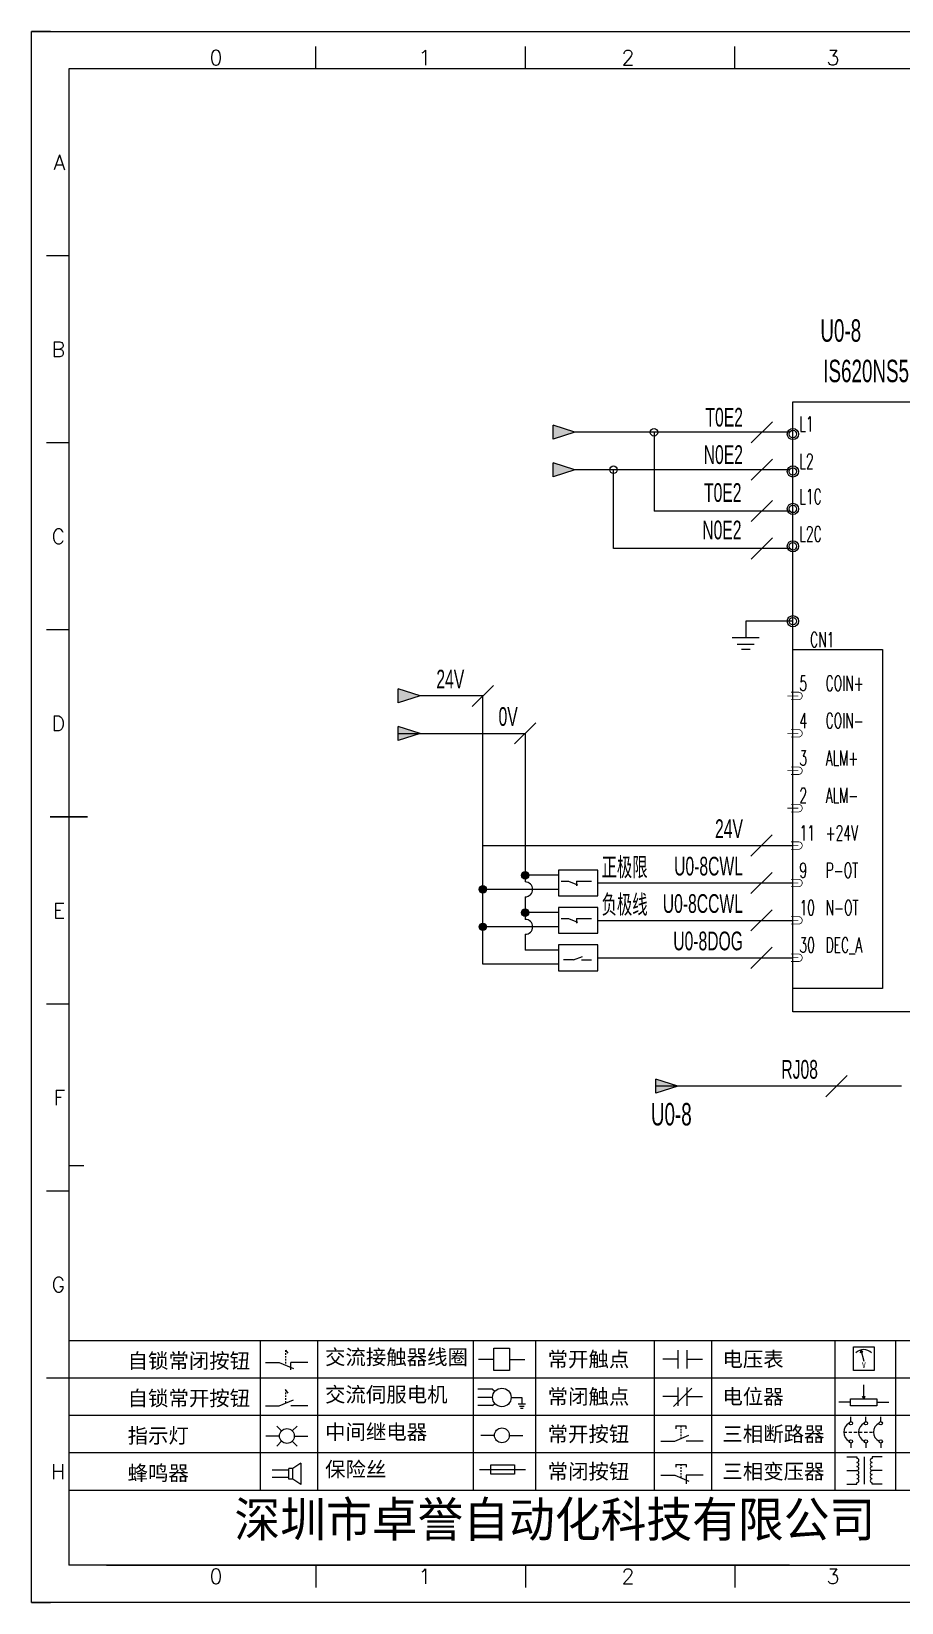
# Model space of a CAD drawing. Extents: x 33864 to 41687, y -3582 to -110.
# Drawn here: x 37969.3 to 38085.6, y -3562.3 to -3352.3 of the extents above; entities that cross this region are included whole.
import ezdxf
from ezdxf.enums import TextEntityAlignment as Align

# ---------------------------------------------------------------- set-up
doc = ezdxf.new("R2010")
doc.units = 0
doc.header["$MEASUREMENT"] = 0
doc.linetypes.add('ACAD_ISO02W100', pattern=[15, 12, -3])
doc.layers.add('AE_BOR', color=1, linetype='Continuous')
doc.layers.add('细实线层', color=7, linetype='Continuous')
doc.layers.add('Dimension', color=3, linetype='Continuous', lineweight=13)
doc.styles.add('WD', font='romans.shx', dxfattribs={"bigfont": 'gbcbig.shx'})
doc.styles.add('样式 8', font='arial.ttf')
doc.styles.add('汉字', font='')
doc.styles.get('汉字').set_extended_font_data('新宋体')

# ---------------------------------------------------------------- blocks, each defined once
blk = doc.blocks.new('*U189')
at = {"linetype": 'ByBlock'}
for p, q in [((-1909.23, -780.45), (-1909.23, -780.67)), ((-1909.23, -780.45), (-1908.92, -780.84)), ((-1909.23, -780.84), (-1909.23, -781.05)), ((-1911.92, -782.07), (-1910.06, -782.07)), ((-1910.06, -782.07), (-1908.18, -782.88)), ((-1909.23, -781.23), (-1909.23, -781.44)), ((-1909.23, -781.61), (-1909.23, -781.83)), ((-1909.23, -782), (-1909.23, -782.21)), ((-1909.23, -782.38), (-1909.23, -782.43)), ((-1908.52, -783.07), (-1908.52, -782.07)), ((-1906.25, -782.07), (-1908.52, -782.07))]:
    blk.add_line(p, q, dxfattribs=at)
blk = doc.blocks.new('*U190')
at = {"linetype": 'ByBlock'}
for p, q in [((-1908.88, -791.17), (-1909.23, -790.71)), ((-1909.23, -790.71), (-1909.23, -790.92)), ((-1909.23, -791.09), (-1909.23, -791.31)), ((-1909.23, -791.48), (-1909.23, -791.69)), ((-1911.92, -792.89), (-1910.06, -792.89)), ((-1910.06, -792.89), (-1908.18, -792.08)), ((-1909.23, -791.86), (-1909.23, -792.08)), ((-1909.23, -792.25), (-1909.23, -792.47)), ((-1906.25, -792.89), (-1908.52, -792.89))]:
    blk.add_line(p, q, dxfattribs=at)
blk = doc.blocks.new('蜂鸣器')
at = {"linetype": 'ByBlock'}
for p, q in [((-1907.17, -795.53), (-1908.25, -796.26)), ((-1907.17, -795.53), (-1907.17, -798.41)), ((-1908.8, -796.48), (-1911.01, -796.48)), ((-1908.8, -797.46), (-1911.01, -797.46)), ((-1908.25, -796.26), (-1908.8, -796.26)), ((-1908.8, -797.68), (-1908.8, -796.26)), ((-1908.25, -797.68), (-1908.8, -797.68)), ((-1908.25, -797.68), (-1908.25, -796.26)), ((-1907.17, -798.41), (-1908.25, -797.68))]:
    blk.add_line(p, q, dxfattribs=at)
blk = doc.blocks.new('指示灯')
at = {"linetype": 'ByBlock'}
for p, q in [((-1854.25, -776.92), (-1856.06, -776.92)), ((-1854.62, -775.59), (-1853.97, -776.23)), ((-1851.9, -775.59), (-1852.54, -776.23)), ((-1852.26, -776.92), (-1850.45, -776.92)), ((-1854.62, -778.25), (-1853.97, -777.61)), ((-1851.9, -778.25), (-1852.54, -777.61))]:
    blk.add_line(p, q, dxfattribs=at)
blk.add_circle((-1853.26, -776.92), 0.992, dxfattribs=at)
blk = doc.blocks.new('交流接触器线圈')
at = {"linetype": 'ByBlock'}
for p, q in [((-1880.82, -781.77), (-1882.87, -781.77)), ((-1878.72, -781.77), (-1876.67, -781.77))]:
    blk.add_line(p, q, dxfattribs=at)
blk.add_lwpolyline([(-1880.82, -780.28), (-1878.72, -780.28), (-1878.72, -783.26), (-1880.82, -783.26)], close=True, dxfattribs=at)
blk = doc.blocks.new('交流伺服电机')
at = {"linetype": 'ByBlock'}
for p, q in [((-1880.97, -785.75), (-1882.94, -785.75)), ((-1880.97, -786.85), (-1882.94, -786.85)), ((-1880.97, -785.75), (-1880.65, -786.03)), ((-1878.49, -786.85), (-1877.07, -786.85)), ((-1877.07, -786.85), (-1877.07, -787.72)), ((-1880.97, -787.94), (-1882.94, -787.94)), ((-1880.97, -787.94), (-1880.65, -787.67)), ((-1877.54, -787.72), (-1876.59, -787.72)), ((-1877.38, -788.01), (-1876.75, -788.01)), ((-1877.23, -788.29), (-1876.9, -788.29))]:
    blk.add_line(p, q, dxfattribs=at)
blk.add_circle((-1879.73, -786.85), 1.24, dxfattribs=at)
blk = doc.blocks.new('中间继电器')
at = {"linetype": 'ByBlock'}
for p, q in [((-1880.72, -791.92), (-1882.54, -791.92)), ((-1878.74, -791.92), (-1876.92, -791.92))]:
    blk.add_line(p, q, dxfattribs=at)
blk.add_circle((-1879.73, -791.92), 0.992, dxfattribs=at)
blk = doc.blocks.new('保险丝')
at = {"linetype": 'ByBlock'}
blk.add_line((-1882.72, -796.49), (-1876.55, -796.49), dxfattribs=at)
blk.add_lwpolyline([(-1881.2, -795.86), (-1878.06, -795.86), (-1878.06, -797.12), (-1881.2, -797.12)], close=True, dxfattribs=at)
blk = doc.blocks.new('常开按钮')
at = {"linetype": 'ByBlock'}
for p, q in [((-1910.06, -787.73), (-1908.18, -786.93)), ((-1909.9, -785.68), (-1908.56, -785.68)), ((-1909.9, -785.68), (-1909.9, -786.07)), ((-1909.23, -785.68), (-1909.23, -785.89)), ((-1909.23, -786.06), (-1909.23, -786.28)), ((-1909.23, -786.45), (-1909.23, -786.67)), ((-1909.23, -786.84), (-1909.23, -787.05)), ((-1909.23, -787.22), (-1909.23, -787.38)), ((-1908.56, -785.68), (-1908.56, -786.07)), ((-1911.92, -787.73), (-1910.06, -787.73)), ((-1906.25, -787.73), (-1908.52, -787.73))]:
    blk.add_line(p, q, dxfattribs=at)
blk = doc.blocks.new('常开触点')
at = {"linetype": 'ByBlock'}
for p, q in [((-1853.82, -782.99), (-1853.82, -780.56)), ((-1852.6, -782.99), (-1852.6, -780.56)), ((-1853.82, -781.77), (-1855.88, -781.77)), ((-1852.6, -781.77), (-1850.55, -781.77))]:
    blk.add_line(p, q, dxfattribs=at)
blk = doc.blocks.new('常闭触点')
at = {"linetype": 'ByBlock'}
for p, q in [((-1853.82, -786.77), (-1855.88, -786.77)), ((-1852.01, -785.66), (-1854.43, -788.1)), ((-1853.82, -787.99), (-1853.82, -785.56)), ((-1852.6, -787.99), (-1852.6, -785.56)), ((-1852.6, -786.77), (-1850.55, -786.77))]:
    blk.add_line(p, q, dxfattribs=at)
blk = doc.blocks.new('常闭按钮')
at = {"linetype": 'ByBlock'}
for p, q in [((-1854.11, -790.83), (-1852.77, -790.83)), ((-1854.11, -790.83), (-1854.11, -791.22)), ((-1853.44, -790.83), (-1853.44, -791.04)), ((-1853.44, -791.21), (-1853.44, -791.43)), ((-1853.44, -791.6), (-1853.44, -791.82)), ((-1852.77, -790.83), (-1852.77, -791.22)), ((-1856.13, -792.28), (-1854.28, -792.28)), ((-1854.28, -792.28), (-1852.4, -793.09)), ((-1853.44, -791.99), (-1853.44, -792.2)), ((-1853.44, -792.37), (-1853.44, -792.53)), ((-1850.47, -792.28), (-1852.73, -792.28)), ((-1852.73, -792.28), (-1852.73, -793.43))]:
    blk.add_line(p, q, dxfattribs=at)
blk = doc.blocks.new('电压表')
at = {"linetype": 'ByBlock'}
for p, q in [((-1814.84, -780.75), (-1814.91, -781.13)), ((-1814.6, -781.05), (-1814.91, -781.13)), ((-1814.84, -780.75), (-1814.46, -782.26)), ((-1814.84, -780.75), (-1814.6, -781.05))]:
    blk.add_line(p, q, dxfattribs=at)
blk.add_lwpolyline([(-1815.84, -780.34), (-1813.07, -780.34), (-1813.07, -783.49), (-1815.84, -783.49)], close=True, dxfattribs=at)
blk.add_arc((-1814.46, -782.26), 1.56, 46.8313, 133.1687, dxfattribs=at)
at = {"linetype": 'ByBlock', "insert": (-1814.7, -782.39), "char_height": 0.75, "width": 0.6768, "attachment_point": 1}
blk.add_mtext('V', dxfattribs=at)
blk = doc.blocks.new('电位器')
at = {"linetype": 'ByBlock'}
for p, q in [((-1814.45, -787.3), (-1814.45, -785.39)), ((-1814.45, -787.3), (-1814.62, -786.96)), ((-1814.62, -786.96), (-1814.27, -786.96)), ((-1814.45, -787.3), (-1814.27, -786.96)), ((-1816.21, -787.75), (-1817.79, -787.75)), ((-1812.68, -787.75), (-1811.1, -787.75))]:
    blk.add_line(p, q, dxfattribs=at)
blk.add_lwpolyline([(-1816.21, -787.3), (-1812.68, -787.3), (-1812.68, -788.2), (-1816.21, -788.2)], close=True, dxfattribs=at)
blk = doc.blocks.new('三相断路器')
at = {"linetype": 'ByBlock'}
for p, q in [((-1816.17, -790.33), (-1816.17, -789.7)), ((-1814.17, -790.33), (-1814.17, -789.7)), ((-1812.18, -790.33), (-1812.18, -789.7)), ((-1817.14, -791.74), (-1816.72, -791.74)), ((-1816.45, -791.74), (-1816.03, -791.74)), ((-1816.17, -793.19), (-1816.17, -793.83)), ((-1815.76, -791.74), (-1815.34, -791.74)), ((-1815.07, -791.74), (-1814.65, -791.74)), ((-1814.38, -791.74), (-1813.96, -791.74)), ((-1814.17, -793.19), (-1814.17, -793.83)), ((-1813.69, -791.74), (-1813.27, -791.74)), ((-1812.18, -793.19), (-1812.18, -793.83))]:
    blk.add_line(p, q, dxfattribs=at)
for centre in [(-1816.17, -790.55), (-1814.17, -790.55), (-1812.18, -790.55), (-1816.17, -792.98), (-1814.17, -792.98), (-1812.18, -792.98)]:
    blk.add_circle(centre, 0.219, dxfattribs=at)
for centre in [(-1815.81, -791.74), (-1813.82, -791.74), (-1811.83, -791.74)]:
    blk.add_arc(centre, 1.32, 115.5791, 244.4209, dxfattribs=at)
blk = doc.blocks.new('三相变压器')
at = {"linetype": 'ByBlock'}
for p, q in [((-1816.69, -795.03), (-1815.37, -795.03)), ((-1815.37, -795.03), (-1815.37, -795.24)), ((-1814.34, -798.7), (-1814.34, -795.04)), ((-1812, -795.03), (-1813.32, -795.03)), ((-1813.32, -795.03), (-1813.32, -795.24)), ((-1816.69, -796.87), (-1815.37, -796.87)), ((-1812, -796.87), (-1813.32, -796.87)), ((-1816.69, -798.71), (-1815.37, -798.71)), ((-1815.37, -798.71), (-1815.37, -798.5)), ((-1813.32, -798.71), (-1813.32, -798.5)), ((-1812, -798.71), (-1813.32, -798.71))]:
    blk.add_line(p, q, dxfattribs=at)
for centre, start, end in [((-1815.37, -795.51), 270, 90), ((-1815.37, -796.06), 270, 90), ((-1813.32, -795.51), 90, 270), ((-1813.32, -796.06), 90, 270), ((-1815.37, -796.6), 270, 90), ((-1815.37, -797.14), 270, 90), ((-1815.37, -797.68), 270, 90), ((-1815.37, -798.23), 270, 90), ((-1813.32, -796.6), 90, 270), ((-1813.32, -797.14), 90, 270), ((-1813.32, -797.68), 90, 270), ((-1813.32, -798.23), 90, 270)]:
    blk.add_arc(centre, 0.271, start, end, dxfattribs=at)

msp = doc.modelspace()

# ---------------------------------------------------------------- hatches: boundary and pattern name
for points in [[(38038.988, -3406.861), (38038.988, -3404.991), (38041.906, -3405.926)], [(38038.988, -3411.861), (38038.988, -3409.991), (38041.906, -3410.926)], [(38018.305, -3442.103), (38018.305, -3440.232), (38021.223, -3441.167)], [(38018.305, -3447.099), (38018.305, -3445.228), (38021.223, -3446.163)], [(38052.745, -3494.259), (38052.745, -3492.388), (38055.663, -3493.324)], [(38055.663, -3493.324), (38052.745, -3494.259), (38052.745, -3492.388)]]:
    msp.add_hatch(color=256).paths.add_polyline_path(points)
at = {"lineweight": -2}
h = msp.add_hatch(color=0, dxfattribs=at)
edge = h.paths.add_edge_path()
edge.add_arc((38035.262, -3465.129), 0.5, 0, 360)
h = msp.add_hatch(color=0, dxfattribs=at)
edge = h.paths.add_edge_path()
edge.add_arc((38029.609, -3467.024), 0.5, 0, 360)
h = msp.add_hatch(color=0, dxfattribs=at)
edge = h.paths.add_edge_path()
edge.add_arc((38035.262, -3470.129), 0.5, 0, 360)
h = msp.add_hatch(color=0, dxfattribs=at)
edge = h.paths.add_edge_path()
edge.add_arc((38029.609, -3472.024), 0.5, 0, 360)

# ---------------------------------------------------------------- linework, layer by layer
for p, q in [((38261.269, -3357.345), (37974.269, -3357.345)), ((37974.269, -3357.345), (37974.269, -3557.345)), ((38041.906, -3405.926), (38038.988, -3404.991)), ((38038.988, -3406.861), (38038.988, -3404.991)), ((38041.906, -3405.926), (38038.988, -3406.861)), ((38041.906, -3410.926), (38038.988, -3409.991)), ((38038.988, -3411.861), (38038.988, -3409.991)), ((38041.906, -3410.926), (38038.988, -3411.861)), ((38064.745, -3431.171), (38064.745, -3433.353)), ((38021.223, -3441.167), (38018.305, -3440.232)), ((38018.305, -3442.103), (38018.305, -3440.232)), ((38021.223, -3441.167), (38018.305, -3442.103)), ((38021.223, -3446.163), (38018.305, -3445.228)), ((38018.305, -3447.099), (38018.305, -3445.228)), ((38021.223, -3446.163), (38018.305, -3447.099)), ((38055.663, -3493.324), (38052.745, -3492.388)), ((38052.745, -3494.259), (38052.745, -3492.388)), ((38055.663, -3493.324), (38052.745, -3492.388)), ((38055.663, -3493.324), (38052.745, -3494.259)), ((38055.663, -3493.324), (38052.745, -3494.259)), ((37979.299, -3557.345), (38258.799, -3557.345))]:
    msp.add_line(p, q)
at = {"lineweight": 0}
for p, q in [((38070.586, -3405.926), (38052.489, -3405.926)), ((38070.586, -3410.926), (38052.489, -3410.926)), ((38070.586, -3416.448), (38052.489, -3416.448)), ((38070.586, -3421.452), (38052.489, -3421.452)), ((38071.052, -3431.171), (38064.745, -3431.171)), ((38062.957, -3433.366), (38066.534, -3433.366)), ((38063.621, -3434.224), (38065.869, -3434.224)), ((38064.192, -3434.918), (38065.339, -3434.918)), ((38029.609, -3441.167), (38021.223, -3441.167)), ((38029.609, -3477.024), (38029.609, -3441.167)), ((38035.262, -3446.163), (38035.262, -3466.024)), ((38039.743, -3467.024), (38029.609, -3467.024)), ((38039.743, -3465.129), (38035.262, -3465.129)), ((38035.262, -3468.024), (38035.262, -3471.024)), ((38039.743, -3470.129), (38035.262, -3470.129)), ((38039.743, -3472.024), (38029.609, -3472.024)), ((38035.262, -3473.024), (38035.262, -3475.129)), ((38039.743, -3475.129), (38035.262, -3475.129)), ((38039.743, -3477.024), (38029.609, -3477.024))]:
    msp.add_line(p, q, dxfattribs=at)
at = {"color": 3, "lineweight": 0}
for p, q in [((38018.305, -3446.163), (38035.262, -3446.163)), ((38029.609, -3461.163), (38071.052, -3461.163)), ((38044.999, -3466.163), (38071.052, -3466.163)), ((38044.999, -3471.163), (38071.052, -3471.163)), ((38044.999, -3476.163), (38071.052, -3476.163)), ((38085.581, -3493.324), (38052.745, -3493.324))]:
    msp.add_line(p, q, dxfattribs=at)
at = {"linetype": 'ACAD_ISO02W100'}
for p, q in [((38040.069, -3465.931), (38041.076, -3465.928)), ((38041.076, -3465.928), (38042.268, -3466.396)), ((38042.137, -3465.928), (38044.13, -3465.928)), ((38042.137, -3465.928), (38042.137, -3466.547)), ((38040.069, -3470.931), (38041.076, -3470.928)), ((38041.076, -3470.928), (38042.268, -3471.396)), ((38042.137, -3470.928), (38044.13, -3470.928)), ((38042.137, -3470.928), (38042.137, -3471.547)), ((38041.727, -3476.453), (38040.37, -3476.453)), ((38041.727, -3476.453), (38042.918, -3475.985)), ((38042.787, -3476.453), (38044.13, -3476.453))]:
    msp.add_line(p, q, dxfattribs=at)
at = {"lineweight": 9, "ltscale": 0.1}
for p, q in [((37974.269, -3503.917), (37976.269, -3503.917)), ((38070.604, -3557.345), (38100.066, -3557.345))]:
    msp.add_line(p, q, dxfattribs=at)
at = {"linetype": 'ByBlock'}
for p, q in [((38261.269, -3527.345), (37974.269, -3527.345)), ((38261.269, -3532.345), (37974.269, -3532.345)), ((38261.269, -3537.345), (37974.269, -3537.345)), ((38261.269, -3542.345), (37974.269, -3542.345)), ((38261.269, -3547.345), (37974.269, -3547.345))]:
    msp.add_line(p, q, dxfattribs=at)
at = {"lineweight": -2}
for p, q in [((37999.848, -3527.345), (37999.848, -3547.345)), ((38007.525, -3527.345), (38007.525, -3547.345)), ((38028.315, -3527.345), (38028.315, -3547.345)), ((38036.668, -3527.345), (38036.668, -3547.345)), ((38052.523, -3527.345), (38052.523, -3547.345)), ((38060.172, -3527.345), (38060.172, -3547.345)), ((38076.664, -3527.345), (38076.664, -3547.345)), ((38084.766, -3527.345), (38084.766, -3547.345))]:
    msp.add_line(p, q, dxfattribs=at)
at = {"ltscale": 2}
msp.add_line((38070.604, -3557.345), (37974.269, -3557.345), dxfattribs=at)
at = {"lineweight": 0}
for points in [[(38071.052, -3401.876), (38099.68, -3401.876), (38099.68, -3483.387), (38071.052, -3483.387)], [(38044.999, -3467.89), (38044.999, -3464.437), (38039.743, -3464.437), (38039.743, -3467.89)], [(38044.999, -3472.89), (38044.999, -3469.437), (38039.743, -3469.437), (38039.743, -3472.89)], [(38044.999, -3477.89), (38044.999, -3474.437), (38039.743, -3474.437), (38039.743, -3477.89)]]:
    msp.add_lwpolyline(points, close=True, dxfattribs=at)
at = {"color": 3, "lineweight": 0, "const_width": 0.1, "flags": 128}
for points in [[(38071.802, -3441.163), (38070.302, -3441.163)], [(38071.802, -3446.163), (38070.302, -3446.163)], [(38071.802, -3451.163), (38070.302, -3451.163)], [(38071.802, -3456.163), (38070.302, -3456.163)], [(38071.802, -3461.163), (38070.302, -3461.163)], [(38071.802, -3466.163), (38070.302, -3466.163)], [(38071.802, -3471.163), (38070.302, -3471.163)], [(38071.802, -3476.163), (38070.302, -3476.163)]]:
    msp.add_lwpolyline(points, dxfattribs=at)
for points in [[(38070.802, -3440.663), (38071.802, -3440.663, -1), (38071.802, -3441.663), (38070.802, -3441.663)], [(38070.802, -3445.663), (38071.802, -3445.663, -1), (38071.802, -3446.663), (38070.802, -3446.663)], [(38070.802, -3450.663), (38071.802, -3450.663, -1), (38071.802, -3451.663), (38070.802, -3451.663)], [(38070.802, -3455.663), (38071.802, -3455.663, -1), (38071.802, -3456.663), (38070.802, -3456.663)], [(38070.802, -3460.663), (38071.802, -3460.663, -1), (38071.802, -3461.663), (38070.802, -3461.663)], [(38070.802, -3465.663), (38071.802, -3465.663, -1), (38071.802, -3466.663), (38070.802, -3466.663)], [(38070.802, -3470.663), (38071.802, -3470.663, -1), (38071.802, -3471.663), (38070.802, -3471.663)], [(38070.802, -3475.663), (38071.802, -3475.663, -1), (38071.802, -3476.663), (38070.802, -3476.663)]]:
    msp.add_lwpolyline(points, format="xyb", dxfattribs=at)
at = {"lineweight": 0}
for centre, radius in [((38052.489, -3405.926), 0.5), ((38071.052, -3406.159), 0.75), ((38071.052, -3406.159), 0.5), ((38047.07, -3410.926), 0.5), ((38071.052, -3411.159), 0.75), ((38071.052, -3411.159), 0.5), ((38071.052, -3416.163), 0.75), ((38071.052, -3416.163), 0.5), ((38071.052, -3421.163), 0.75), ((38071.052, -3421.163), 0.5), ((38071.052, -3431.171), 0.75), ((38071.052, -3431.171), 0.5)]:
    msp.add_circle(centre, radius, dxfattribs=at)
at = {"color": 0, "lineweight": -2}
for centre in [(38035.262, -3465.129), (38029.609, -3467.024), (38035.262, -3470.129), (38029.609, -3472.024)]:
    msp.add_circle(centre, 0.5, dxfattribs=at)
for centre in [(38035.262, -3467.024), (38035.262, -3472.024)]:
    msp.add_arc(centre, 1, 270, 90, dxfattribs=at)
at = {"layer": 'AE_BOR', "lineweight": 30}
for p, q in [((37971.799, -3352.345), (37969.266, -3352.345)), ((37969.266, -3562.345), (37971.799, -3562.345)), ((37969.266, -3562.345), (37971.799, -3562.345)), ((37969.266, -3562.345), (37971.799, -3562.345))]:
    msp.add_line(p, q, dxfattribs=at)
at = {"layer": 'AE_BOR', "color": 1, "lineweight": 15}
for p, q in [((37969.266, -3352.345), (38266.266, -3352.345)), ((37969.266, -3562.345), (37969.266, -3352.345)), ((38266.266, -3562.345), (37969.266, -3562.345))]:
    msp.add_line(p, q, dxfattribs=at)
at = {"layer": 'AE_BOR'}
for p, q in [((38007.299, -3357.345), (38007.299, -3354.345)), ((38035.299, -3357.345), (38035.299, -3354.345)), ((38063.299, -3357.345), (38063.299, -3354.345)), ((37974.269, -3382.345), (37971.269, -3382.345)), ((37974.269, -3407.345), (37971.269, -3407.345)), ((37974.269, -3432.345), (37971.269, -3432.345)), ((37974.269, -3482.345), (37971.269, -3482.345)), ((37974.269, -3507.345), (37971.269, -3507.345)), ((37974.269, -3532.345), (37971.269, -3532.345)), ((38007.299, -3557.345), (38007.299, -3560.345)), ((38035.299, -3557.345), (38035.299, -3560.345)), ((38063.299, -3557.345), (38063.299, -3560.345))]:
    msp.add_line(p, q, dxfattribs=at)
at = {"layer": 'AE_BOR', "color": 2, "lineweight": 30}
msp.add_line((37971.769, -3457.345), (37976.769, -3457.345), dxfattribs=at)
at = {"layer": 'Dimension', "lineweight": 0}
for p, q in [((38065.479, -3407.34), (38068.307, -3404.512)), ((38065.479, -3412.34), (38068.307, -3409.512)), ((38065.479, -3417.862), (38068.307, -3415.034)), ((38065.479, -3422.866), (38068.307, -3420.038)), ((38028.194, -3442.582), (38031.023, -3439.753)), ((38033.847, -3447.578), (38036.676, -3444.749)), ((38065.445, -3462.578), (38068.273, -3459.749)), ((38065.445, -3467.578), (38068.273, -3464.749)), ((38065.445, -3472.578), (38068.273, -3469.749)), ((38065.445, -3477.578), (38068.273, -3474.749)), ((38075.471, -3494.738), (38078.3, -3491.909))]:
    msp.add_line(p, q, dxfattribs=at)
at = {"layer": '细实线层', "lineweight": 0}
for p, q in [((38052.489, -3405.926), (38041.906, -3405.926)), ((38052.489, -3405.926), (38052.489, -3416.448)), ((38052.489, -3410.926), (38041.906, -3410.926)), ((38047.07, -3421.452), (38047.07, -3410.926)), ((38052.489, -3421.452), (38047.07, -3421.452)), ((38071.061, -3434.949), (38083.036, -3434.949)), ((38083.036, -3434.949), (38083.036, -3480.279)), ((38083.036, -3480.279), (38071.061, -3480.279))]:
    msp.add_line(p, q, dxfattribs=at)

# ---------------------------------------------------------------- block references
at = {"linetype": 'ByBlock'}
for name, p in [('*U189', (39912.458, -2748.168)), ('交流接触器线圈', (39911.882, -2748.077)), ('常开触点', (39909.536, -2748.048)), ('电压表', (39894.975, -2747.83)), ('*U190', (39912.458, -2743.168)), ('交流伺服电机', (39911.882, -2748.077)), ('常闭触点', (39909.536, -2748.048)), ('电位器', (39894.975, -2747.83)), ('三相断路器', (39894.975, -2747.83)), ('指示灯', (39856.672, -2763.168)), ('中间继电器', (39911.882, -2748.077)), ('常开按钮', (39965.322, -2753.048)), ('蜂鸣器', (39912.458, -2748.168)), ('保险丝', (39911.882, -2748.077)), ('常闭按钮', (39909.536, -2753.048)), ('三相变压器', (39894.975, -2747.83))]:
    msp.add_blockref(name, p, dxfattribs=at)

# ---------------------------------------------------------------- texts
at = {"lineweight": 0, "style": 'WD', "width": 0.6}
for s, p in [('L1', (38071.92, -3405.809)), ('L2', (38071.92, -3410.809)), ('L1C', (38071.92, -3415.51)), ('L2C', (38071.92, -3420.514))]:
    msp.add_text(s, height=2, dxfattribs=at).set_placement(p)
msp.add_text('CN1', height=2, dxfattribs=at).set_placement((38076.594, -3434.638), align=Align.RIGHT)
at = {"color": 4, "lineweight": 0, "style": 'WD', "width": 0.6}
for s, p in [('5', (38071.929, -3440.466)), ('COIN+', (38075.429, -3440.466)), ('4', (38071.929, -3445.466)), ('COIN-', (38075.429, -3445.466)), ('3', (38071.929, -3450.466)), ('ALM+', (38075.429, -3450.466)), ('2', (38071.929, -3455.466)), ('ALM-', (38075.429, -3455.466)), ('11', (38071.929, -3460.466)), ('+24V', (38075.429, -3460.466)), ('9', (38071.929, -3465.466)), ('P-OT', (38075.429, -3465.466)), ('10', (38071.929, -3470.466)), ('N-OT', (38075.429, -3470.466)), ('30', (38071.929, -3475.466)), ('DEC_A', (38075.429, -3475.466))]:
    msp.add_text(s, height=2, dxfattribs=at).set_placement(p)
at = {"char_height": 2, "attachment_point": 1, "style": '汉字'}
for s, insert in [('{\\fKaiTi_GB2312|b0|i0|c134|p49;自锁常闭按钮}', (37982.125, -3529.031)), ('{\\fKaiTi_GB2312|b0|i0|c134|p49;交流接触器线圈}', (38008.52, -3528.537)), ('{\\fKaiTi_GB2312|b0|i0|c134|p49;常开触点}', (38038.273, -3528.824)), ('{\\fKaiTi_GB2312|b0|i0|c134|p49;电压表}', (38061.633, -3528.815)), ('{\\fKaiTi_GB2312|b0|i0|c134|p49;自锁常开按钮}', (37982.125, -3534.031)), ('{\\fKaiTi_GB2312|b0|i0|c134|p49;交流伺服电机}', (38008.52, -3533.537)), ('{\\fKaiTi_GB2312|b0|i0|c134|p49;常闭触点}', (38038.273, -3533.824)), ('{\\fKaiTi_GB2312|b0|i0|c134|p49;电位器}', (38061.633, -3533.815)), ('{\\fKaiTi_GB2312|b0|i0|c134|p49;中间继电器}', (38008.52, -3538.537)), ('{\\fKaiTi_GB2312|b0|i0|c134|p49;指示灯}', (37982.125, -3539.031)), ('{\\fKaiTi_GB2312|b0|i0|c134|p49;常开按钮}', (38038.273, -3538.824)), ('{\\fKaiTi_GB2312|b0|i0|c134|p49;三相断路器}', (38061.633, -3538.815)), ('{\\fKaiTi_GB2312|b0|i0|c134|p49;蜂鸣器}', (37982.125, -3544.031)), ('{\\fKaiTi_GB2312|b0|i0|c134|p49;保险丝}', (38008.52, -3543.537)), ('{\\fKaiTi_GB2312|b0|i0|c134|p49;常闭按钮}', (38038.273, -3543.824)), ('{\\fKaiTi_GB2312|b0|i0|c134|p49;三相变压器}', (38061.633, -3543.815))]:
    msp.add_mtext(s, dxfattribs=dict(at, insert=insert))
at = {"lineweight": -2, "insert": (37996.403, -3548.874), "char_height": 4.70644, "width": 96.11383, "attachment_point": 1}
msp.add_mtext('深圳市卓誉自动化科技有限公司', dxfattribs=at)
at = {"layer": 'AE_BOR', "style": 'WD'}
for s, p in [('0', (37993.936, -3356.845)), ('1', (38021.862, -3356.845)), ('2', (38049.011, -3356.845)), ('3', (38076.411, -3356.845)), ('0', (37993.936, -3559.845)), ('1', (38021.862, -3559.845)), ('2', (38049.011, -3559.845)), ('3', (38076.411, -3559.845))]:
    msp.add_text(s, height=2, dxfattribs=at).set_placement(p, align=Align.CENTER)
for s, p in [('A', (37973.769, -3369.845)), ('B', (37973.769, -3394.845)), ('C', (37973.769, -3419.845)), ('D', (37973.769, -3444.845)), ('E', (37973.769, -3469.845)), ('F', (37973.769, -3494.845)), ('G', (37973.769, -3519.845)), ('H', (37973.769, -3544.845))]:
    msp.add_text(s, height=2, dxfattribs=at).set_placement(p, align=Align.MIDDLE_RIGHT)
at = {"layer": 'Dimension', "lineweight": 0, "style": '样式 8', "width": 0.6}
for s, p in [('U0-8', (38074.726, -3393.821)), ('IS620NS5R5I', (38075.117, -3399.23)), ('U0-8', (38052.077, -3498.57))]:
    msp.add_text(s, height=3, dxfattribs=at).set_placement(p)
for s, p in [('T0E2', (38064.375, -3405.159)), ('N0E2', (38064.375, -3410.159)), ('T0E2', (38064.181, -3415.226)), ('N0E2', (38064.181, -3420.23)), ('24V', (38027.124, -3440.167)), ('0V', (38034.271, -3445.163)), ('24V', (38064.375, -3460.163)), ('正极限', (38051.625, -3465.272)), ('U0-8CWL', (38064.375, -3465.163)), ('负极线', (38051.625, -3470.272)), ('U0-8CCWL', (38064.375, -3470.163)), ('U0-8DOG', (38064.375, -3475.163)), ('RJ08', (38074.401, -3492.324))]:
    msp.add_text(s, height=2.5, dxfattribs=at).set_placement(p, align=Align.RIGHT)

doc.saveas('drawing.dxf')
